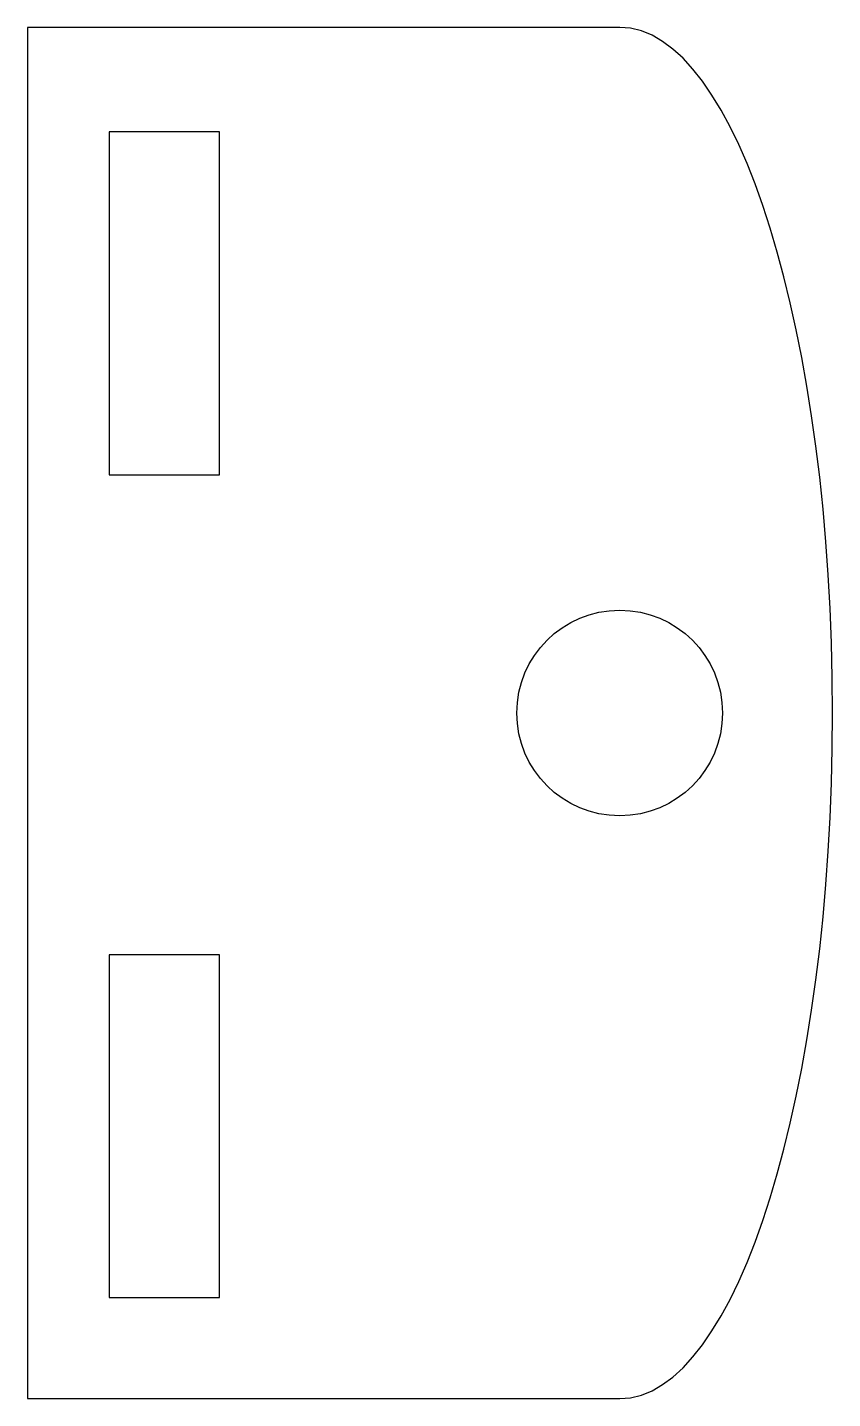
# Model space of a CAD drawing. Header units: millimetres. Extents: x 188.2 to 199.9, y 142.2 to 162.2.
import ezdxf

# ---------------------------------------------------------------- set-up
doc = ezdxf.new("R2010")
doc.units = ezdxf.units.MM
doc.layers.get('0').update_dxf_attribs({"linetype": 'CONTINUOUS'})

msp = doc.modelspace()

# ---------------------------------------------------------------- linework, layer by layer
for p, q in [((196.827, 162.205), (188.184, 162.205)), ((188.184, 162.205), (188.184, 142.205)), ((188.184, 142.205), (196.827, 142.205))]:
    msp.add_line(p, q)
for points in [[(189.379, 160.68), (189.379, 155.68), (190.989, 155.68), (190.989, 160.68)], [(189.379, 148.68), (189.379, 143.68), (190.989, 143.68), (190.989, 148.68)]]:
    msp.add_lwpolyline(points, close=True)
msp.add_circle((196.827, 152.205), 1.5)
msp.add_ellipse((196.827, 152.205), major_axis=(0, 10), ratio=0.310673, start_param=3.141593, end_param=6.283185)

doc.saveas('drawing.dxf')
